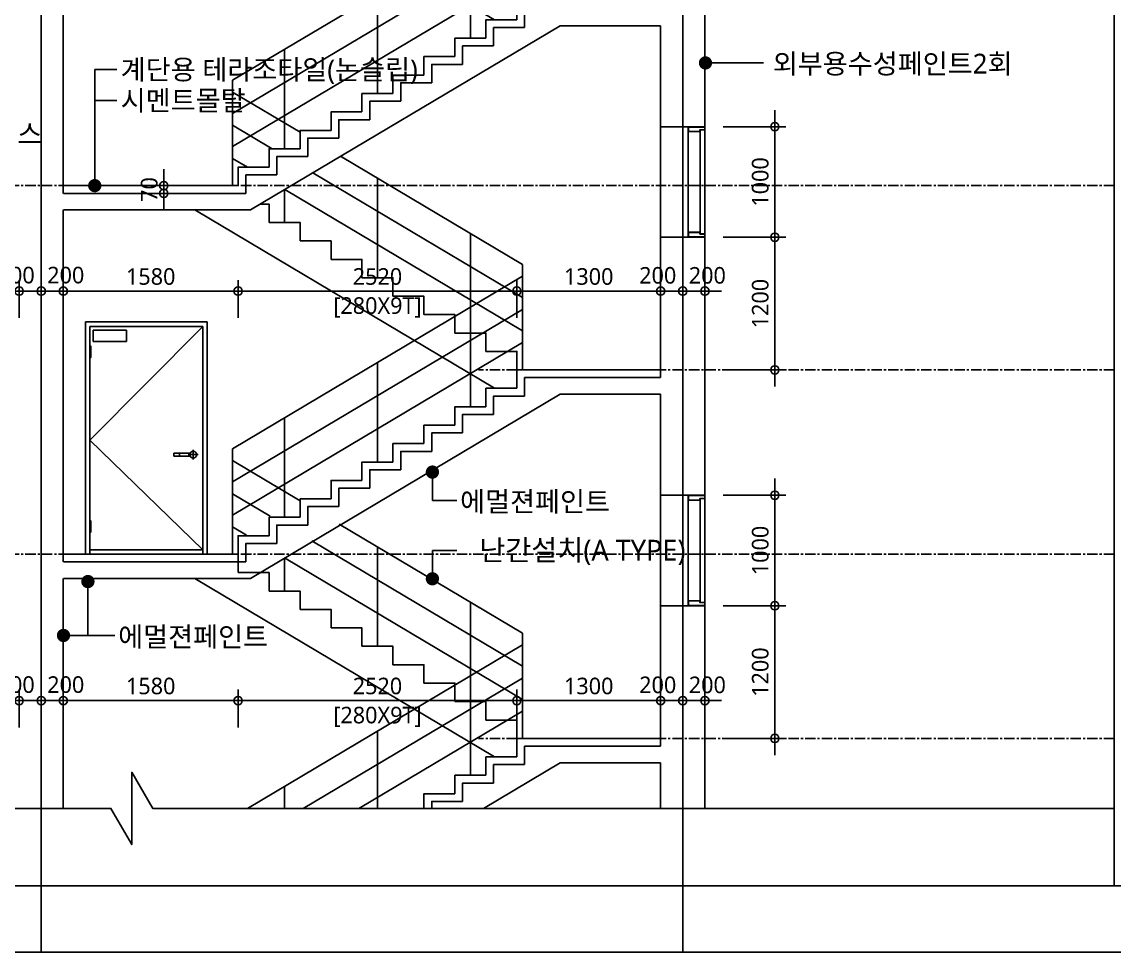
# Model space of a CAD drawing. Header units: millimetres. Extents: x -65167 to 413267, y -17142 to 66587.
# Drawn here: x 312367 to 322242, y 9316 to 17731 of the extents above; entities that cross this region are included whole.
import ezdxf
from ezdxf.enums import TextEntityAlignment as Align
from ezdxf.xclip import XClip

# ---------------------------------------------------------------- set-up
doc = ezdxf.new("R2010")
doc.units = ezdxf.units.MM
doc.header["$LTSCALE"] = 75
doc.header["$MEASUREMENT"] = 0
doc.header["$XCLIPFRAME"] = 0
doc.header["$PDSIZE"] = -10
for name, pattern in [('-HID', [2.5, 1.5, -1]), ('CEN', [62, 60, -1, 0, -1]), ('CENTER', [2, 1.25, -0.25, 0.25, -0.25])]:
    doc.linetypes.add(name, pattern=pattern)
doc.layers.get('0').update_dxf_attribs({"linetype": 'CONTINUOUS'})
doc.layers.get('Defpoints').update_dxf_attribs({"color": 171, "linetype": 'CONTINUOUS'})
for name, color, linetype in [('CEN(ST)', 1, 'CENTER'), ('center(창호)', 1, 'CEN'), ('CON', 2, 'CONTINUOUS'), ('DOOR', 4, 'CONTINUOUS'), ('DOOR-ELE', 252, 'CONTINUOUS'), ('ELE-6', 8, 'CONTINUOUS'), ('FIN-1', 6, 'CONTINUOUS'), ('HAN', 9, 'CONTINUOUS'), ('NDIM', 7, 'CONTINUOUS'), ('OPEN', 1, '-HID'), ('stair-hand', 252, 'CONTINUOUS'), ('SYM', 7, 'CONTINUOUS'), ('TEXT(MIN)', 7, 'CONTINUOUS'), ('TEXT(노트)', 7, 'CONTINUOUS'), ('WIPEOUT', 7, 'CONTINUOUS')]:
    doc.layers.add(name, color=color, linetype=linetype)
doc.styles.add('CGS', font='cgse', dxfattribs={"bigfont": 'cgs'})
doc.styles.add('나눔바른고딕', font='NanumBarunGothic.ttf')
doc.dimstyles.new('NDIM 1200', dxfattribs={"dimscale": 75, "dimtxt": 3, "dimasz": 1, "dimexe": 2, "dimexo": 2, "dimgap": 1, "dimtad": 1, "dimdec": 0, "dimdsep": 46, "dimtxsty": 'CGS', "dimblk": 'DOT0', "dimcen": 1, "dimdle": 8, "dimclrd": 256, "dimclre": 256, "dimclrt": 256, "dimadec": 0, "dimazin": 0, "dimtfac": 1, "dimtdec": 0, "dimtix": 1, "dimtmove": 2, "dimatfit": 3, "dimldrblk": 'DOT0', "dimfxl": 1, "dimtolj": 1, "dimtzin": 0, "dimlwd": -1, "dimlwe": -1, "dimarcsym": 0})

# ---------------------------------------------------------------- blocks, each defined once
blk = doc.blocks.new('A$Cf4a16f9c')
blk.add_wipeout([(0, 0), (1100, 0), (1100, 2100), (0, 2100)]).dxf.layer = 'WIPEOUT'
at = {"layer": 'center(창호)'}
for p, q in [((80, 900), (170, 900)), ((125, 945), (125, 855))]:
    blk.add_line(p, q, dxfattribs=at)
at = {"layer": 'DOOR', "ltscale": 1000}
for p, q in [((0, 2100), (0, 0)), ((1100, 2100), (0, 2100)), ((1100, 2100), (1100, 0)), ((40, 2060), (40, 0)), ((1060, 2060), (40, 2060)), ((1060, 2060), (1060, 0)), ((0, 0), (1100, 0)), ((40, 40), (1060, 40))]:
    blk.add_line(p, q, dxfattribs=at)
blk.add_circle((125, 900), 30, dxfattribs=at)
at = {"layer": 'DOOR-ELE', "ltscale": 1000}
for p, q in [((151, 915), (300, 915)), ((250, 915), (250, 885)), ((300, 915), (300, 885)), ((151, 885), (300, 885))]:
    blk.add_line(p, q, dxfattribs=at)
for points in [[(1030, 2025), (730, 2025), (730, 1925), (1030, 1925)], [(1060, 1780), (1050, 1780), (1050, 1880), (1060, 1880)], [(1060, 200), (1050, 200), (1050, 300), (1060, 300)]]:
    blk.add_lwpolyline(points, close=True, dxfattribs=at)
at = {"layer": 'OPEN', "ltscale": 700}
for p, q in [((40, 2060), (1060, 1030)), ((1060, 1030), (40, 40))]:
    blk.add_line(p, q, dxfattribs=at)
blk = doc.blocks.new('DOT0')
blk.add_line((-3, 0), (3, 0))
at = {"color": 6}
blk.add_circle((0, 0), 0.75, dxfattribs=at)
blk = doc.blocks.new('*D1086')
at = {"layer": 'Defpoints', "color": 0, "ltscale": 0.4, "transparency": 16777216}
for p in [(322242.4, 12916.1), (322242.4, 11249.5), (323392.4, 11249.5)]:
    blk.add_point(p, dxfattribs=at)
at = {"layer": 'NDIM', "ltscale": 0.4, "transparency": 16777216}
for p, q in [((322342.4, 12916.1), (323492.4, 12916.1)), ((323392.4, 12866.1), (323392.4, 11299.5)), ((322342.4, 11249.5), (323492.4, 11249.5))]:
    blk.add_line(p, q, dxfattribs=at)
at = {"layer": 'NDIM', "ltscale": 0.4, "transparency": 16777216, "xscale": 50, "yscale": 50, "zscale": 50}
for p, rotation in [((323392.4, 12916.1), 90), ((323392.4, 11249.5), 270)]:
    blk.add_blockref('DOT0', p, dxfattribs=dict(at, rotation=rotation))
at = {"layer": 'NDIM', "ltscale": 0.4, "transparency": 16777216, "char_height": 150, "attachment_point": 5, "rotation": 90, "style": '나눔바른고딕'}
for s, insert in [('\\A1;[166.67X10R]', (323539.6, 12082.8)), ('\\A1;1667', (323261.3, 12082.8))]:
    blk.add_mtext(s, dxfattribs=dict(at, insert=insert))
blk = doc.blocks.new('A$C547E5452')
at = {"layer": 'DOOR'}
for p, q in [((0, -31.6), (0, -971.6)), ((44, -46.6), (44, -956.6)), ((150, -956.6), (150, -46.6))]:
    blk.add_line(p, q, dxfattribs=at)
for points in [[(150, -1.6), (133.5, -1.6), (133.5, -3.2), (148.4, -3.2), (148.4, -45), (45.6, -45), (45.6, -30), (1.6, -30), (1.6, -3.2), (16.5, -3.2), (16.5, -1.6), (0, -1.6), (0, -31.6), (44, -31.6), (44, -46.6), (150, -46.6)], [(9.5, -3.2), (9.5, -4.8), (140.4, -4.8), (140.4, -3.2)], [(150, -1001.6), (133.5, -1001.6), (133.5, -1000), (148.4, -1000), (148.4, -958.2), (45.6, -958.2), (45.6, -973.2), (1.6, -973.2), (1.6, -1000), (16.5, -1000), (16.5, -1001.6), (0, -1001.6), (0, -971.6), (44, -971.6), (44, -956.6), (150, -956.6)], [(9.5, -1000), (9.5, -998.4), (140.4, -998.4), (140.4, -1000)]]:
    blk.add_lwpolyline(points, close=True, dxfattribs=at)
blk = doc.blocks.new('*D1197')
at = {"layer": 'Defpoints', "color": 0, "ltscale": 0.4, "transparency": 16777216}
for p in [(312342.4, 15295.3), (312342.4, 14953.5), (312542.4, 14953.5)]:
    blk.add_point(p, dxfattribs=at)
at = {"layer": 'NDIM', "ltscale": 0.4, "transparency": 16777216}
for p, q in [((312342.4, 15053.5), (312342.4, 15395.3)), ((312542.4, 15053.5), (312542.4, 15395.3)), ((312492.4, 15295.3), (312392.4, 15295.3))]:
    blk.add_line(p, q, dxfattribs=at)
at = {"layer": 'NDIM', "ltscale": 0.4, "transparency": 16777216, "xscale": 50, "yscale": 50, "zscale": 50, "rotation": 180}
blk.add_blockref('DOT0', (312342.4, 15295.3), dxfattribs=at)
at = {"layer": 'NDIM', "ltscale": 0.4, "transparency": 16777216, "xscale": 50, "yscale": 50, "zscale": 50}
blk.add_blockref('DOT0', (312542.4, 15295.3), dxfattribs=at)
at = {"layer": 'NDIM', "ltscale": 0.4, "transparency": 16777216, "insert": (312316.3, 15439.4), "char_height": 150, "attachment_point": 5, "style": '나눔바른고딕'}
blk.add_mtext('\\A1;200', dxfattribs=at)
blk = doc.blocks.new('*D1198')
at = {"layer": 'Defpoints', "color": 0, "ltscale": 0.4, "transparency": 16777216}
for p in [(312742.4, 15295.3), (312542.4, 14953.5), (312742.4, 14953.5)]:
    blk.add_point(p, dxfattribs=at)
at = {"layer": 'NDIM', "ltscale": 0.4, "transparency": 16777216}
for p, q in [((312542.4, 15053.5), (312542.4, 15395.3)), ((312742.4, 15053.5), (312742.4, 15395.3)), ((312592.4, 15295.3), (312692.4, 15295.3))]:
    blk.add_line(p, q, dxfattribs=at)
at = {"layer": 'NDIM', "ltscale": 0.4, "transparency": 16777216, "xscale": 50, "yscale": 50, "zscale": 50, "rotation": 180}
blk.add_blockref('DOT0', (312542.4, 15295.3), dxfattribs=at)
at = {"layer": 'NDIM', "ltscale": 0.4, "transparency": 16777216, "xscale": 50, "yscale": 50, "zscale": 50}
blk.add_blockref('DOT0', (312742.4, 15295.3), dxfattribs=at)
at = {"layer": 'NDIM', "ltscale": 0.4, "transparency": 16777216, "insert": (312764.5, 15439.4), "char_height": 150, "attachment_point": 5, "style": '나눔바른고딕'}
blk.add_mtext('\\A1;200', dxfattribs=at)
blk = doc.blocks.new('*D1199')
at = {"layer": 'Defpoints', "color": 0, "ltscale": 0.4, "transparency": 16777216}
for p in [(312742.4, 15295.3), (312742.4, 14953.5), (314322.4, 14953.5)]:
    blk.add_point(p, dxfattribs=at)
at = {"layer": 'NDIM', "ltscale": 0.4, "transparency": 16777216}
for p, q in [((312742.4, 15053.5), (312742.4, 15395.3)), ((314322.4, 15053.5), (314322.4, 15395.3)), ((314272.4, 15295.3), (312792.4, 15295.3))]:
    blk.add_line(p, q, dxfattribs=at)
at = {"layer": 'NDIM', "ltscale": 0.4, "transparency": 16777216, "xscale": 50, "yscale": 50, "zscale": 50, "rotation": 180}
blk.add_blockref('DOT0', (312742.4, 15295.3), dxfattribs=at)
at = {"layer": 'NDIM', "ltscale": 0.4, "transparency": 16777216, "xscale": 50, "yscale": 50, "zscale": 50}
blk.add_blockref('DOT0', (314322.4, 15295.3), dxfattribs=at)
at = {"layer": 'NDIM', "ltscale": 0.4, "transparency": 16777216, "insert": (313532.4, 15426.7), "char_height": 150, "attachment_point": 5, "style": '나눔바른고딕'}
blk.add_mtext('\\A1;1580', dxfattribs=at)
blk = doc.blocks.new('*D1200')
at = {"layer": 'Defpoints', "color": 0, "ltscale": 0.4, "transparency": 16777216}
for p in [(316842.4, 15295.3), (314322.4, 14953.5), (316842.4, 14953.5)]:
    blk.add_point(p, dxfattribs=at)
at = {"layer": 'NDIM', "ltscale": 0.4, "transparency": 16777216}
for p, q in [((314322.4, 15053.5), (314322.4, 15395.3)), ((316842.4, 15053.5), (316842.4, 15395.3)), ((314372.4, 15295.3), (316792.4, 15295.3))]:
    blk.add_line(p, q, dxfattribs=at)
at = {"layer": 'NDIM', "ltscale": 0.4, "transparency": 16777216, "xscale": 50, "yscale": 50, "zscale": 50, "rotation": 180}
blk.add_blockref('DOT0', (314322.4, 15295.3), dxfattribs=at)
at = {"layer": 'NDIM', "ltscale": 0.4, "transparency": 16777216, "xscale": 50, "yscale": 50, "zscale": 50}
blk.add_blockref('DOT0', (316842.4, 15295.3), dxfattribs=at)
at = {"layer": 'NDIM', "ltscale": 0.4, "transparency": 16777216, "char_height": 150, "attachment_point": 5, "style": '나눔바른고딕'}
for s, insert in [('\\A1;2520', (315582.4, 15426.7)), ('\\A1;[280X9T]', (315582.4, 15148.1))]:
    blk.add_mtext(s, dxfattribs=dict(at, insert=insert))
blk = doc.blocks.new('*D1201')
at = {"layer": 'Defpoints', "color": 0, "ltscale": 0.4, "transparency": 16777216}
for p in [(318142.4, 15295.3), (316842.4, 14953.5), (318142.4, 14953.5)]:
    blk.add_point(p, dxfattribs=at)
at = {"layer": 'NDIM', "ltscale": 0.4, "transparency": 16777216}
for p, q in [((316842.4, 15053.5), (316842.4, 15395.3)), ((318142.4, 15053.5), (318142.4, 15395.3)), ((316892.4, 15295.3), (318092.4, 15295.3))]:
    blk.add_line(p, q, dxfattribs=at)
at = {"layer": 'NDIM', "ltscale": 0.4, "transparency": 16777216, "xscale": 50, "yscale": 50, "zscale": 50, "rotation": 180}
blk.add_blockref('DOT0', (316842.4, 15295.3), dxfattribs=at)
at = {"layer": 'NDIM', "ltscale": 0.4, "transparency": 16777216, "xscale": 50, "yscale": 50, "zscale": 50}
blk.add_blockref('DOT0', (318142.4, 15295.3), dxfattribs=at)
at = {"layer": 'NDIM', "ltscale": 0.4, "transparency": 16777216, "insert": (317492.4, 15426.8), "char_height": 150, "attachment_point": 5, "style": '나눔바른고딕'}
blk.add_mtext('\\A1;1300', dxfattribs=at)
blk = doc.blocks.new('*D1202')
at = {"layer": 'Defpoints', "color": 0, "ltscale": 0.4, "transparency": 16777216}
for p in [(318142.4, 15295.3), (318142.4, 14953.5), (318342.4, 14953.5)]:
    blk.add_point(p, dxfattribs=at)
at = {"layer": 'NDIM', "ltscale": 0.4, "transparency": 16777216}
for p, q in [((318142.4, 15053.5), (318142.4, 15395.3)), ((318342.4, 15053.5), (318342.4, 15395.3)), ((318292.4, 15295.3), (318192.4, 15295.3))]:
    blk.add_line(p, q, dxfattribs=at)
at = {"layer": 'NDIM', "ltscale": 0.4, "transparency": 16777216, "xscale": 50, "yscale": 50, "zscale": 50, "rotation": 180}
blk.add_blockref('DOT0', (318142.4, 15295.3), dxfattribs=at)
at = {"layer": 'NDIM', "ltscale": 0.4, "transparency": 16777216, "xscale": 50, "yscale": 50, "zscale": 50}
blk.add_blockref('DOT0', (318342.4, 15295.3), dxfattribs=at)
at = {"layer": 'NDIM', "ltscale": 0.4, "transparency": 16777216, "insert": (318116.3, 15437.1), "char_height": 150, "attachment_point": 5, "style": '나눔바른고딕'}
blk.add_mtext('\\A1;200', dxfattribs=at)
blk = doc.blocks.new('*D1203')
at = {"layer": 'Defpoints', "color": 0, "ltscale": 0.4, "transparency": 16777216}
for p in [(318542.4, 15295.3), (318342.4, 14953.5), (318542.4, 14953.5)]:
    blk.add_point(p, dxfattribs=at)
at = {"layer": 'NDIM', "ltscale": 0.4, "transparency": 16777216}
for p, q in [((318342.4, 15053.5), (318342.4, 15395.3)), ((318542.4, 15053.5), (318542.4, 15395.3)), ((318392.4, 15295.3), (318492.4, 15295.3))]:
    blk.add_line(p, q, dxfattribs=at)
at = {"layer": 'NDIM', "ltscale": 0.4, "transparency": 16777216, "xscale": 50, "yscale": 50, "zscale": 50, "rotation": 180}
blk.add_blockref('DOT0', (318342.4, 15295.3), dxfattribs=at)
at = {"layer": 'NDIM', "ltscale": 0.4, "transparency": 16777216, "xscale": 50, "yscale": 50, "zscale": 50}
blk.add_blockref('DOT0', (318542.4, 15295.3), dxfattribs=at)
at = {"layer": 'NDIM', "ltscale": 0.4, "transparency": 16777216, "insert": (318564.5, 15437.1), "char_height": 150, "attachment_point": 5, "style": '나눔바른고딕'}
blk.add_mtext('\\A1;200', dxfattribs=at)
blk = doc.blocks.new('*D1204')
at = {"layer": 'Defpoints', "color": 0, "ltscale": 0.4, "transparency": 16777216}
for p in [(318606.9, 15782.8), (319174.9, 15782.8), (318606.9, 14582.8)]:
    blk.add_point(p, dxfattribs=at)
at = {"layer": 'NDIM', "ltscale": 0.4, "transparency": 16777216}
for p, q in [((318706.9, 15782.8), (319274.9, 15782.8)), ((319174.9, 14632.8), (319174.9, 15732.8)), ((318706.9, 14582.8), (319274.9, 14582.8))]:
    blk.add_line(p, q, dxfattribs=at)
at = {"layer": 'NDIM', "ltscale": 0.4, "transparency": 16777216, "xscale": 50, "yscale": 50, "zscale": 50}
for p, rotation in [((319174.9, 15782.8), 90), ((319174.9, 14582.8), 270)]:
    blk.add_blockref('DOT0', p, dxfattribs=dict(at, rotation=rotation))
at = {"layer": 'NDIM', "ltscale": 0.4, "transparency": 16777216, "insert": (319043.5, 15182.8), "char_height": 150, "attachment_point": 5, "rotation": 90, "style": '나눔바른고딕'}
blk.add_mtext('\\A1;1200', dxfattribs=at)
blk = doc.blocks.new('*D1205')
at = {"layer": 'Defpoints', "color": 0, "ltscale": 0.4, "transparency": 16777216}
for p in [(318606.9, 16782.8), (318606.9, 15782.8), (319174.9, 15782.8)]:
    blk.add_point(p, dxfattribs=at)
at = {"layer": 'NDIM', "ltscale": 0.4, "transparency": 16777216}
for p, q in [((318706.9, 16782.8), (319274.9, 16782.8)), ((319174.9, 16732.8), (319174.9, 15832.8)), ((318706.9, 15782.8), (319274.9, 15782.8))]:
    blk.add_line(p, q, dxfattribs=at)
at = {"layer": 'NDIM', "ltscale": 0.4, "transparency": 16777216, "xscale": 50, "yscale": 50, "zscale": 50}
for p, rotation in [((319174.9, 16782.8), 90), ((319174.9, 15782.8), 270)]:
    blk.add_blockref('DOT0', p, dxfattribs=dict(at, rotation=rotation))
at = {"layer": 'NDIM', "ltscale": 0.4, "transparency": 16777216, "insert": (319043.5, 16282.8), "char_height": 150, "attachment_point": 5, "rotation": 90, "style": '나눔바른고딕'}
blk.add_mtext('\\A1;1000', dxfattribs=at)
blk = doc.blocks.new('*D1278')
at = {"layer": 'Defpoints', "color": 0, "ltscale": 0.4, "transparency": 16777216}
for p in [(312342.4, 11591.2), (312342.4, 11249.4), (312542.4, 11249.4)]:
    blk.add_point(p, dxfattribs=at)
at = {"layer": 'NDIM', "ltscale": 0.4, "transparency": 16777216}
for p, q in [((312342.4, 11349.4), (312342.4, 11691.2)), ((312542.4, 11349.4), (312542.4, 11691.2)), ((312492.4, 11591.2), (312392.4, 11591.2))]:
    blk.add_line(p, q, dxfattribs=at)
at = {"layer": 'NDIM', "ltscale": 0.4, "transparency": 16777216, "xscale": 50, "yscale": 50, "zscale": 50, "rotation": 180}
blk.add_blockref('DOT0', (312342.4, 11591.2), dxfattribs=at)
at = {"layer": 'NDIM', "ltscale": 0.4, "transparency": 16777216, "xscale": 50, "yscale": 50, "zscale": 50}
blk.add_blockref('DOT0', (312542.4, 11591.2), dxfattribs=at)
at = {"layer": 'NDIM', "ltscale": 0.4, "transparency": 16777216, "insert": (312316.3, 11735.4), "char_height": 150, "attachment_point": 5, "style": '나눔바른고딕'}
blk.add_mtext('\\A1;200', dxfattribs=at)
blk = doc.blocks.new('*D1279')
at = {"layer": 'Defpoints', "color": 0, "ltscale": 0.4, "transparency": 16777216}
for p in [(312742.4, 11591.2), (312542.4, 11249.4), (312742.4, 11249.4)]:
    blk.add_point(p, dxfattribs=at)
at = {"layer": 'NDIM', "ltscale": 0.4, "transparency": 16777216}
for p, q in [((312542.4, 11349.4), (312542.4, 11691.2)), ((312742.4, 11349.4), (312742.4, 11691.2)), ((312592.4, 11591.2), (312692.4, 11591.2))]:
    blk.add_line(p, q, dxfattribs=at)
at = {"layer": 'NDIM', "ltscale": 0.4, "transparency": 16777216, "xscale": 50, "yscale": 50, "zscale": 50, "rotation": 180}
blk.add_blockref('DOT0', (312542.4, 11591.2), dxfattribs=at)
at = {"layer": 'NDIM', "ltscale": 0.4, "transparency": 16777216, "xscale": 50, "yscale": 50, "zscale": 50}
blk.add_blockref('DOT0', (312742.4, 11591.2), dxfattribs=at)
at = {"layer": 'NDIM', "ltscale": 0.4, "transparency": 16777216, "insert": (312764.5, 11735.4), "char_height": 150, "attachment_point": 5, "style": '나눔바른고딕'}
blk.add_mtext('\\A1;200', dxfattribs=at)
blk = doc.blocks.new('*D1280')
at = {"layer": 'Defpoints', "color": 0, "ltscale": 0.4, "transparency": 16777216}
for p in [(312742.4, 11591.2), (312742.4, 11249.4), (314322.4, 11249.4)]:
    blk.add_point(p, dxfattribs=at)
at = {"layer": 'NDIM', "ltscale": 0.4, "transparency": 16777216}
for p, q in [((312742.4, 11349.4), (312742.4, 11691.2)), ((314322.4, 11349.4), (314322.4, 11691.2)), ((314272.4, 11591.2), (312792.4, 11591.2))]:
    blk.add_line(p, q, dxfattribs=at)
at = {"layer": 'NDIM', "ltscale": 0.4, "transparency": 16777216, "xscale": 50, "yscale": 50, "zscale": 50, "rotation": 180}
blk.add_blockref('DOT0', (312742.4, 11591.2), dxfattribs=at)
at = {"layer": 'NDIM', "ltscale": 0.4, "transparency": 16777216, "xscale": 50, "yscale": 50, "zscale": 50}
blk.add_blockref('DOT0', (314322.4, 11591.2), dxfattribs=at)
at = {"layer": 'NDIM', "ltscale": 0.4, "transparency": 16777216, "insert": (313532.4, 11722.7), "char_height": 150, "attachment_point": 5, "style": '나눔바른고딕'}
blk.add_mtext('\\A1;1580', dxfattribs=at)
blk = doc.blocks.new('*D1281')
at = {"layer": 'Defpoints', "color": 0, "ltscale": 0.4, "transparency": 16777216}
for p in [(316842.4, 11591.2), (314322.4, 11249.4), (316842.4, 11249.4)]:
    blk.add_point(p, dxfattribs=at)
at = {"layer": 'NDIM', "ltscale": 0.4, "transparency": 16777216}
for p, q in [((314322.4, 11349.4), (314322.4, 11691.2)), ((316842.4, 11349.4), (316842.4, 11691.2)), ((314372.4, 11591.2), (316792.4, 11591.2))]:
    blk.add_line(p, q, dxfattribs=at)
at = {"layer": 'NDIM', "ltscale": 0.4, "transparency": 16777216, "xscale": 50, "yscale": 50, "zscale": 50, "rotation": 180}
blk.add_blockref('DOT0', (314322.4, 11591.2), dxfattribs=at)
at = {"layer": 'NDIM', "ltscale": 0.4, "transparency": 16777216, "xscale": 50, "yscale": 50, "zscale": 50}
blk.add_blockref('DOT0', (316842.4, 11591.2), dxfattribs=at)
at = {"layer": 'NDIM', "ltscale": 0.4, "transparency": 16777216, "char_height": 150, "attachment_point": 5, "style": '나눔바른고딕'}
for s, insert in [('\\A1;2520', (315582.4, 11722.7)), ('\\A1;[280X9T]', (315582.4, 11444.1))]:
    blk.add_mtext(s, dxfattribs=dict(at, insert=insert))
blk = doc.blocks.new('*D1282')
at = {"layer": 'Defpoints', "color": 0, "ltscale": 0.4, "transparency": 16777216}
for p in [(318142.4, 11591.2), (316842.4, 11249.4), (318142.4, 11249.4)]:
    blk.add_point(p, dxfattribs=at)
at = {"layer": 'NDIM', "ltscale": 0.4, "transparency": 16777216}
for p, q in [((316842.4, 11349.4), (316842.4, 11691.2)), ((318142.4, 11349.4), (318142.4, 11691.2)), ((316892.4, 11591.2), (318092.4, 11591.2))]:
    blk.add_line(p, q, dxfattribs=at)
at = {"layer": 'NDIM', "ltscale": 0.4, "transparency": 16777216, "xscale": 50, "yscale": 50, "zscale": 50, "rotation": 180}
blk.add_blockref('DOT0', (316842.4, 11591.2), dxfattribs=at)
at = {"layer": 'NDIM', "ltscale": 0.4, "transparency": 16777216, "xscale": 50, "yscale": 50, "zscale": 50}
blk.add_blockref('DOT0', (318142.4, 11591.2), dxfattribs=at)
at = {"layer": 'NDIM', "ltscale": 0.4, "transparency": 16777216, "insert": (317492.4, 11722.8), "char_height": 150, "attachment_point": 5, "style": '나눔바른고딕'}
blk.add_mtext('\\A1;1300', dxfattribs=at)
blk = doc.blocks.new('*D1283')
at = {"layer": 'Defpoints', "color": 0, "ltscale": 0.4, "transparency": 16777216}
for p in [(318142.4, 11591.2), (318142.4, 11249.4), (318342.4, 11249.4)]:
    blk.add_point(p, dxfattribs=at)
at = {"layer": 'NDIM', "ltscale": 0.4, "transparency": 16777216}
for p, q in [((318142.4, 11349.4), (318142.4, 11691.2)), ((318342.4, 11349.4), (318342.4, 11691.2)), ((318292.4, 11591.2), (318192.4, 11591.2))]:
    blk.add_line(p, q, dxfattribs=at)
at = {"layer": 'NDIM', "ltscale": 0.4, "transparency": 16777216, "xscale": 50, "yscale": 50, "zscale": 50, "rotation": 180}
blk.add_blockref('DOT0', (318142.4, 11591.2), dxfattribs=at)
at = {"layer": 'NDIM', "ltscale": 0.4, "transparency": 16777216, "xscale": 50, "yscale": 50, "zscale": 50}
blk.add_blockref('DOT0', (318342.4, 11591.2), dxfattribs=at)
at = {"layer": 'NDIM', "ltscale": 0.4, "transparency": 16777216, "insert": (318116.3, 11733.1), "char_height": 150, "attachment_point": 5, "style": '나눔바른고딕'}
blk.add_mtext('\\A1;200', dxfattribs=at)
blk = doc.blocks.new('*D1284')
at = {"layer": 'Defpoints', "color": 0, "ltscale": 0.4, "transparency": 16777216}
for p in [(318542.4, 11591.2), (318342.4, 11249.4), (318542.4, 11249.4)]:
    blk.add_point(p, dxfattribs=at)
at = {"layer": 'NDIM', "ltscale": 0.4, "transparency": 16777216}
for p, q in [((318342.4, 11349.4), (318342.4, 11691.2)), ((318542.4, 11349.4), (318542.4, 11691.2)), ((318392.4, 11591.2), (318492.4, 11591.2))]:
    blk.add_line(p, q, dxfattribs=at)
at = {"layer": 'NDIM', "ltscale": 0.4, "transparency": 16777216, "xscale": 50, "yscale": 50, "zscale": 50, "rotation": 180}
blk.add_blockref('DOT0', (318342.4, 11591.2), dxfattribs=at)
at = {"layer": 'NDIM', "ltscale": 0.4, "transparency": 16777216, "xscale": 50, "yscale": 50, "zscale": 50}
blk.add_blockref('DOT0', (318542.4, 11591.2), dxfattribs=at)
at = {"layer": 'NDIM', "ltscale": 0.4, "transparency": 16777216, "insert": (318564.5, 11733.1), "char_height": 150, "attachment_point": 5, "style": '나눔바른고딕'}
blk.add_mtext('\\A1;200', dxfattribs=at)
blk = doc.blocks.new('*D1288')
at = {"layer": 'Defpoints', "color": 0, "ltscale": 0.4, "transparency": 16777216}
for p in [(318606.9, 12449.4), (319174.9, 12449.4), (318606.9, 11249.4)]:
    blk.add_point(p, dxfattribs=at)
at = {"layer": 'NDIM', "ltscale": 0.4, "transparency": 16777216}
for p, q in [((318706.9, 12449.4), (319274.9, 12449.4)), ((319174.9, 11299.4), (319174.9, 12399.4)), ((318706.9, 11249.4), (319274.9, 11249.4))]:
    blk.add_line(p, q, dxfattribs=at)
at = {"layer": 'NDIM', "ltscale": 0.4, "transparency": 16777216, "xscale": 50, "yscale": 50, "zscale": 50}
for p, rotation in [((319174.9, 12449.4), 90), ((319174.9, 11249.4), 270)]:
    blk.add_blockref('DOT0', p, dxfattribs=dict(at, rotation=rotation))
at = {"layer": 'NDIM', "ltscale": 0.4, "transparency": 16777216, "insert": (319043.5, 11849.4), "char_height": 150, "attachment_point": 5, "rotation": 90, "style": '나눔바른고딕'}
blk.add_mtext('\\A1;1200', dxfattribs=at)
blk = doc.blocks.new('*D1289')
at = {"layer": 'Defpoints', "color": 0, "ltscale": 0.4, "transparency": 16777216}
for p in [(318606.9, 13449.4), (318606.9, 12449.4), (319174.9, 12449.4)]:
    blk.add_point(p, dxfattribs=at)
at = {"layer": 'NDIM', "ltscale": 0.4, "transparency": 16777216}
for p, q in [((318706.9, 13449.4), (319274.9, 13449.4)), ((319174.9, 13399.4), (319174.9, 12499.4)), ((318706.9, 12449.4), (319274.9, 12449.4))]:
    blk.add_line(p, q, dxfattribs=at)
at = {"layer": 'NDIM', "ltscale": 0.4, "transparency": 16777216, "xscale": 50, "yscale": 50, "zscale": 50}
for p, rotation in [((319174.9, 13449.4), 90), ((319174.9, 12449.4), 270)]:
    blk.add_blockref('DOT0', p, dxfattribs=dict(at, rotation=rotation))
at = {"layer": 'NDIM', "ltscale": 0.4, "transparency": 16777216, "insert": (319043.5, 12949.4), "char_height": 150, "attachment_point": 5, "rotation": 90, "style": '나눔바른고딕'}
blk.add_mtext('\\A1;1000', dxfattribs=at)
blk = doc.blocks.new('ST-A')
at = {"layer": 'CON', "ltscale": 10000}
for points in [[(330696.7, 31179.4), (330416.7, 31179.4), (330416.7, 31012.7)], [(330696.7, 31179.4), (331646.7, 31179.4)], [(331646.7, 31029.4), (330737.9, 31029.4), (327937.9, 29362.7), (326246.7, 29362.7)], [(330416.7, 31012.7), (330136.7, 31012.7), (330136.7, 30846.1)], [(330136.7, 30846.1), (329856.7, 30846.1), (329856.7, 30679.4)], [(329856.7, 30679.4), (329576.7, 30679.4), (329576.7, 30512.7)], [(329576.7, 30512.7), (329296.7, 30512.7), (329296.7, 30346.1)], [(329296.7, 30346.1), (329016.7, 30346.1), (329016.7, 30179.4)], [(329016.7, 30179.4), (328736.7, 30179.4), (328736.7, 30012.7)], [(328736.7, 30012.7), (328456.7, 30012.7), (328456.7, 29846.1)], [(328456.7, 29846.1), (328176.7, 29846.1), (328176.7, 29679.4)], [(328176.7, 29679.4), (327896.7, 29679.4), (327896.7, 29512.7)], [(327896.7, 29512.7), (326246.7, 29512.7)], [(330696.7, 27846.1), (330416.7, 27846.1), (330416.7, 27679.4)], [(330696.7, 27846.1), (331646.7, 27846.1)], [(331646.7, 27696.1), (330737.9, 27696.1), (327937.9, 26029.4), (326246.7, 26029.4)], [(330416.7, 27679.4), (330136.7, 27679.4), (330136.7, 27512.7)], [(330136.7, 27512.7), (329856.7, 27512.7), (329856.7, 27346.1)], [(329856.7, 27346.1), (329576.7, 27346.1), (329576.7, 27179.4)], [(329576.7, 27179.4), (329296.7, 27179.4), (329296.7, 27012.7)], [(329296.7, 27012.7), (329016.7, 27012.7), (329016.7, 26846.1)], [(329016.7, 26846.1), (328736.7, 26846.1), (328736.7, 26679.4)], [(328736.7, 26679.4), (328456.7, 26679.4), (328456.7, 26512.7)], [(328456.7, 26512.7), (328176.7, 26512.7), (328176.7, 26346.1)], [(328176.7, 26346.1), (327896.7, 26346.1), (327896.7, 26179.4)], [(327896.7, 26179.4), (326246.7, 26179.4)], [(330696.7, 24512.7), (330416.7, 24512.7), (330416.7, 24346.1)], [(330696.7, 24512.7), (331646.7, 24512.7)], [(331646.7, 24362.7), (330737.9, 24362.7), (327937.9, 22696.1), (326246.7, 22696.1)], [(330416.7, 24346.1), (330136.7, 24346.1), (330136.7, 24179.4)], [(330136.7, 24179.4), (329856.7, 24179.4), (329856.7, 24012.7)], [(329856.7, 24012.7), (329576.7, 24012.7), (329576.7, 23846.1)], [(329576.7, 23846.1), (329296.7, 23846.1), (329296.7, 23679.4)], [(329296.7, 23679.4), (329016.7, 23679.4), (329016.7, 23512.7)], [(329016.7, 23512.7), (328736.7, 23512.7), (328736.7, 23346.1)], [(328736.7, 23346.1), (328456.7, 23346.1), (328456.7, 23179.4)], [(328456.7, 23179.4), (328176.7, 23179.4), (328176.7, 23012.7)], [(328176.7, 23012.7), (327896.7, 23012.7), (327896.7, 22846.1)], [(327896.7, 22846.1), (326246.7, 22846.1)]]:
    blk.add_lwpolyline(points, dxfattribs=at)
at = {"layer": 'ELE-6', "ltscale": 10000}
for p, q in [((330146.1, 31082.7), (327435.7, 32696.1)), ((330146.1, 27749.4), (327435.7, 29362.7)), ((330146.1, 24416.1), (327435.7, 26029.4))]:
    blk.add_line(p, q, dxfattribs=at)
for points in [[(327546.7, 32916.1), (327826.7, 32916.1), (327826.7, 32749.4)], [(327826.7, 32749.4), (328106.7, 32749.4), (328106.7, 32582.7)], [(328106.7, 32582.7), (328386.7, 32582.7), (328386.7, 32416.1)], [(328386.7, 32416.1), (328666.7, 32416.1), (328666.7, 32249.4)], [(328666.7, 32249.4), (328946.7, 32249.4), (328946.7, 32082.7)], [(328946.7, 32082.7), (329226.7, 32082.7), (329226.7, 31916.1)], [(329226.7, 31916.1), (329506.7, 31916.1), (329506.7, 31749.4)], [(329506.7, 31749.4), (329786.7, 31749.4), (329786.7, 31582.7)], [(329786.7, 31582.7), (330066.7, 31582.7), (330066.7, 31416.1)], [(330066.7, 31416.1), (330346.7, 31416.1), (330346.7, 31249.4)], [(328027.5, 29416.1), (328106.7, 29416.1), (328106.7, 29249.4)], [(328106.7, 29249.4), (328386.7, 29249.4), (328386.7, 29082.7)], [(328386.7, 29082.7), (328666.7, 29082.7), (328666.7, 28916.1)], [(328666.7, 28916.1), (328946.7, 28916.1), (328946.7, 28749.4)], [(328946.7, 28749.4), (329226.7, 28749.4), (329226.7, 28582.7)], [(329226.7, 28582.7), (329506.7, 28582.7), (329506.7, 28416.1)], [(329506.7, 28416.1), (329786.7, 28416.1), (329786.7, 28249.4)], [(329786.7, 28249.4), (330066.7, 28249.4), (330066.7, 28082.7)], [(330066.7, 28082.7), (330346.7, 28082.7), (330346.7, 27916.1)], [(328027.5, 26082.7), (328106.7, 26082.7), (328106.7, 25916.1)], [(328106.7, 25916.1), (328386.7, 25916.1), (328386.7, 25749.4)], [(328386.7, 25749.4), (328666.7, 25749.4), (328666.7, 25582.7)], [(328666.7, 25582.7), (328946.7, 25582.7), (328946.7, 25416.1)], [(328946.7, 25416.1), (329226.7, 25416.1), (329226.7, 25249.4)], [(329226.7, 25249.4), (329506.7, 25249.4), (329506.7, 25082.7)], [(329506.7, 25082.7), (329786.7, 25082.7), (329786.7, 24916.1)], [(329786.7, 24916.1), (330066.7, 24916.1), (330066.7, 24749.4)], [(330066.7, 24749.4), (330346.7, 24749.4), (330346.7, 24582.7)]]:
    blk.add_lwpolyline(points, dxfattribs=at)
at = {"layer": 'FIN-1', "ltscale": 10000}
for points in [[(330626.7, 31249.4), (330346.7, 31249.4), (330346.7, 31082.7)], [(330626.7, 31249.4), (331646.7, 31249.4)], [(330346.7, 31082.7), (330066.7, 31082.7), (330066.7, 30916.1)], [(330066.7, 30916.1), (329786.7, 30916.1), (329786.7, 30749.4)], [(329786.7, 30749.4), (329506.7, 30749.4), (329506.7, 30582.7)], [(329506.7, 30582.7), (329226.7, 30582.7), (329226.7, 30416.1)], [(329226.7, 30416.1), (328946.7, 30416.1), (328946.7, 30249.4)], [(328946.7, 30249.4), (328666.7, 30249.4), (328666.7, 30082.7)], [(328666.7, 30082.7), (328386.7, 30082.7), (328386.7, 29916.1)], [(328386.7, 29916.1), (328106.7, 29916.1), (328106.7, 29749.4)], [(328106.7, 29749.4), (327826.7, 29749.4), (327826.7, 29582.7)], [(327826.7, 29582.7), (326246.7, 29582.7)], [(330626.7, 27916.1), (330346.7, 27916.1), (330346.7, 27749.4)], [(330626.7, 27916.1), (331646.7, 27916.1)], [(330346.7, 27749.4), (330066.7, 27749.4), (330066.7, 27582.7)], [(330066.7, 27582.7), (329786.7, 27582.7), (329786.7, 27416.1)], [(329786.7, 27416.1), (329506.7, 27416.1), (329506.7, 27249.4)], [(329506.7, 27249.4), (329226.7, 27249.4), (329226.7, 27082.7)], [(329226.7, 27082.7), (328946.7, 27082.7), (328946.7, 26916.1)], [(328946.7, 26916.1), (328666.7, 26916.1), (328666.7, 26749.4)], [(328666.7, 26749.4), (328386.7, 26749.4), (328386.7, 26582.7)], [(328386.7, 26582.7), (328106.7, 26582.7), (328106.7, 26416.1)], [(328106.7, 26416.1), (327826.7, 26416.1), (327826.7, 26249.4)], [(327826.7, 26249.4), (326246.7, 26249.4)], [(330626.7, 24582.7), (330346.7, 24582.7), (330346.7, 24416.1)], [(330626.7, 24582.7), (331646.7, 24582.7)], [(330346.7, 24416.1), (330066.7, 24416.1), (330066.7, 24249.4)], [(330066.7, 24249.4), (329786.7, 24249.4), (329786.7, 24082.7)], [(329786.7, 24082.7), (329506.7, 24082.7), (329506.7, 23916.1)], [(329506.7, 23916.1), (329226.7, 23916.1), (329226.7, 23749.4)], [(329226.7, 23749.4), (328946.7, 23749.4), (328946.7, 23582.7)], [(328946.7, 23582.7), (328666.7, 23582.7), (328666.7, 23416.1)], [(328666.7, 23416.1), (328386.7, 23416.1), (328386.7, 23249.4)], [(328386.7, 23249.4), (328106.7, 23249.4), (328106.7, 23082.7)], [(328106.7, 23082.7), (327826.7, 23082.7), (327826.7, 22916.1)], [(327826.7, 22916.1), (326246.7, 22916.1)]]:
    blk.add_lwpolyline(points, dxfattribs=at)
at = {"layer": 'HAN', "ltscale": 10000}
for p, q in [((327776.7, 32916.1), (327776.7, 33762.5)), ((328386.7, 33399.4), (327776.7, 33762.5)), ((328117.8, 33259.4), (327776.7, 33462.5)), ((330396.7, 32203), (328741.6, 33188.2)), ((327902.2, 33087.8), (327776.7, 33162.5)), ((330396.7, 31903), (328493.3, 33035.9)), ((329086.7, 32082.7), (329086.7, 32982.7)), ((330396.7, 31603), (328245, 32883.7)), ((328246.7, 32582.7), (328246.7, 32879.8)), ((329926.7, 31582.7), (329926.7, 32482.7)), ((330396.7, 31249.4), (330396.7, 32203)), ((327776.7, 30536.3), (330396.7, 32095.8)), ((329926.7, 30916.1), (329926.7, 31816.1)), ((327776.7, 30236.3), (330396.7, 31795.8)), ((327776.7, 29936.3), (330396.7, 31495.8)), ((329086.7, 30416.1), (329086.7, 31316.1)), ((328246.7, 29916.1), (328246.7, 30816.1)), ((327776.7, 29582.7), (327776.7, 30536.3)), ((328386.7, 30066.1), (327776.7, 30429.2)), ((328134.7, 29916.1), (327776.7, 30129.2)), ((327910.7, 29749.4), (327776.7, 29829.2)), ((330396.7, 28869.6), (328753.1, 29848)), ((330396.7, 28569.6), (328501.1, 29698)), ((329086.7, 28749.4), (329086.7, 29649.4)), ((328246.7, 29249.4), (328246.7, 29546.5)), ((330396.7, 28269.6), (328249.1, 29548)), ((329926.7, 28249.4), (329926.7, 29149.4)), ((330396.7, 27916.1), (330396.7, 28869.6)), ((327776.7, 27203), (330396.7, 28762.5)), ((327776.7, 26903), (330396.7, 28462.5)), ((329926.7, 27582.7), (329926.7, 28482.7)), ((327776.7, 26603), (330396.7, 28162.5)), ((329086.7, 27082.7), (329086.7, 27982.7)), ((328246.7, 26582.7), (328246.7, 27482.7)), ((327776.7, 26249.4), (327776.7, 27203)), ((328386.7, 26732.7), (327776.7, 27095.8)), ((328134.7, 26582.7), (327776.7, 26795.8)), ((327910.7, 26416.1), (327776.7, 26495.8)), ((330396.7, 25536.3), (328753.1, 26514.6)), ((330396.7, 25236.3), (328501.1, 26364.6)), ((329086.7, 25416.1), (329086.7, 26316.1)), ((328246.7, 25916.1), (328246.7, 26213.2)), ((330396.7, 24936.3), (328249.1, 26214.6)), ((329926.7, 24916.1), (329926.7, 25816.1)), ((330396.7, 24582.7), (330396.7, 25536.3)), ((330396.7, 24582.7), (330396.7, 25536.3)), ((327776.7, 23869.6), (330396.7, 25429.2)), ((327776.7, 23569.6), (330396.7, 25129.2)), ((329926.7, 24249.4), (329926.7, 25149.4)), ((327776.7, 23269.6), (330396.7, 24829.2)), ((329086.7, 23749.4), (329086.7, 24649.4)), ((328246.7, 23249.4), (328246.7, 24149.4)), ((327776.7, 22916.1), (327776.7, 23869.6))]:
    blk.add_line(p, q, dxfattribs=at)
blk = doc.blocks.new('*D1548')
at = {"layer": 'Defpoints', "color": 0, "ltscale": 0.4, "transparency": 16777216}
for p in [(313225.8, 16249.4), (313225.8, 16179.4), (313650.8, 16179.4)]:
    blk.add_point(p, dxfattribs=at)
at = {"layer": 'NDIM', "ltscale": 0.4, "transparency": 16777216}
for p, q in [((313650.8, 16299.4), (313650.8, 16349.4)), ((313325.8, 16249.4), (313750.8, 16249.4)), ((313650.8, 16249.4), (313650.8, 16179.4)), ((313325.8, 16179.4), (313750.8, 16179.4)), ((313650.8, 16129.4), (313650.8, 16079.4))]:
    blk.add_line(p, q, dxfattribs=at)
at = {"layer": 'NDIM', "ltscale": 0.4, "transparency": 16777216, "xscale": 50, "yscale": 50, "zscale": 50}
for p, rotation in [((313650.8, 16249.4), 270), ((313650.8, 16179.4), 90)]:
    blk.add_blockref('DOT0', p, dxfattribs=dict(at, rotation=rotation))
at = {"layer": 'NDIM', "ltscale": 0.4, "transparency": 16777216, "insert": (313519.4, 16214.4), "char_height": 150, "attachment_point": 5, "rotation": 90, "style": '나눔바른고딕'}
blk.add_mtext('\\A1;70', dxfattribs=at)

msp = doc.modelspace()

# ---------------------------------------------------------------- linework, layer by layer
at = {"layer": 'CEN(ST)', "ltscale": 10000}
for p, q in [((312542.4, 54495.8), (312542.4, 9316.1)), ((318342.4, 54495.8), (318342.4, 9316.1))]:
    msp.add_line(p, q, dxfattribs=at)
at = {"layer": 'CEN(ST)'}
for p, q in [((322242.4, 16249.4), (312042.4, 16249.4)), ((322242.4, 14582.8), (316494.4, 14582.8)), ((322242.4, 12916.1), (300827.3, 12916.1)), ((322242.4, 11249.4), (316494.4, 11249.4))]:
    msp.add_line(p, q, dxfattribs=at)
at = {"layer": 'CON', "ltscale": 10000}
for p, q in [((312742.4, 16179.4), (312742.4, 19362.7)), ((318542.4, 19116.1), (318542.4, 16782.8)), ((318142.4, 16782.8), (318142.4, 17696.1)), ((318542.4, 16782.8), (318142.4, 16782.8)), ((312742.4, 16029.5), (312742.4, 12846.1)), ((318142.4, 14512.8), (318142.4, 15782.8)), ((318542.4, 15782.8), (318142.4, 15782.8)), ((318542.4, 15782.8), (318542.4, 13449.4)), ((318142.4, 13449.4), (318142.4, 14362.8)), ((318542.4, 13449.4), (318142.4, 13449.4)), ((312742.4, 12696.1), (312742.4, 10616.1)), ((318542.4, 12449.4), (318142.4, 12449.4)), ((318142.4, 11179.4), (318142.4, 12449.4)), ((318542.4, 12449.4), (318542.4, 10616.1)), ((318142.4, 11029.3), (318142.4, 10616.1))]:
    msp.add_line(p, q, dxfattribs=at)
at = {"layer": 'Defpoints', "ltscale": 1000}
for points in [[(298952.3, 9316.1), (324342.4, 9316.1), (324342.4, 56370.8), (298952.3, 56370.8)], [(299477.3, 9916.1), (323592.4, 9916.1), (323592.4, 55845.8), (299477.3, 55845.8)], [(300002.3, 9916.1), (323067.4, 9916.1), (323067.4, 55320.8), (300002.3, 55320.8)]]:
    msp.add_lwpolyline(points, close=True, dxfattribs=at)
msp.add_lwpolyline([(323067.4, 54495.8), (300827.3, 54495.8), (300827.3, 9916.1), (322242.4, 9916.1), (322242.4, 54495.8)], dxfattribs=at)
at = {"layer": 'NDIM', "ltscale": 10000}
msp.add_line((313226.3, 17019.4), (313026.3, 17019.4), dxfattribs=at)
at = {"layer": 'stair-hand', "ltscale": 10000}
for p, q in [((318142.4, 15782.8), (318142.4, 16782.8)), ((318142.4, 12449.4), (318142.4, 13449.4))]:
    msp.add_line(p, q, dxfattribs=at)
at = {"layer": 'SYM', "ltscale": 10000}
msp.add_lwpolyline([(300827.3, 10616.1), (313172.9, 10616.1), (313361.5, 10289.3), (313361.5, 10942.9), (313550.2, 10616.1), (322242.4, 10616.1)], dxfattribs=at)

# ---------------------------------------------------------------- block references
at = {"xscale": -1}
for p in [(318542.4, 16784.4), (318542.4, 13451)]:
    msp.add_blockref('A$C547E5452', p, dxfattribs=at)

# ---------------------------------------------------------------- texts
at = {"layer": 'TEXT(MIN)', "style": '나눔바른고딕'}
for s, p in [('계단용 테라조타일(논슬립)', (313261, 17299.4)), ('외부용수성페인트2회', (319156.5, 17352.5)), ('시멘트몰탈', (313261, 17019.4)), ('THK12 암면흡음텍스', (310418.9, 16714.8)), ('에멀젼페인트', (316329.1, 13391.3)), ('에멀젼페인트', (313238.1, 12169.5))]:
    msp.add_text(s, height=180, dxfattribs=at).set_placement(p, align=Align.MIDDLE_LEFT)
at = {"layer": 'TEXT(노트)', "style": '나눔바른고딕'}
msp.add_text('난간설치(A TYPE)', height=187.5, dxfattribs=at).set_placement((318367.5, 12952.3), align=Align.MIDDLE_RIGHT)

# ---------------------------------------------------------------- dimensions: what is measured, and where the dimension line sits
at = {"layer": 'NDIM', "ltscale": 0.4}
for base, p1, p2, angle, picture, middle in [((319174.9, 15782.8), (318606.9, 16782.8), (318606.9, 15782.8), 270, '*D1205', (319043.5, 16282.8)), ((313650.8, 16179.4), (313225.8, 16249.4), (313225.8, 16179.4), 270, '*D1548', (313519.4, 16214.4)), ((319174.9, 15782.8), (318606.9, 14582.8), (318606.9, 15782.8), 90, '*D1204', (319043.5, 15182.8)), ((319174.9, 12449.4), (318606.9, 13449.4), (318606.9, 12449.4), 270, '*D1289', (319043.5, 12949.4)), ((319174.9, 12449.4), (318606.9, 11249.4), (318606.9, 12449.4), 90, '*D1288', (319043.5, 11849.4)), ((312742.4, 11591.2), (314322.4, 11249.4), (312742.4, 11249.4), 180, '*D1280', (313532.4, 11722.7))]:
    dim = msp.add_linear_dim(base=base, p1=p1, p2=p2, angle=angle, dimstyle='NDIM 1200', override={"dimscale": 50, "dimtxsty": '나눔바른고딕'}, dxfattribs=at)
    dim.commit()
    dim.dimension.update_dxf_attribs({"geometry": picture, "text_midpoint": middle})
for base, p1, p2, picture, middle in [((312342.4, 15295.3), (312542.4, 14953.5), (312342.4, 14953.5), '*D1197', (312316.3, 15439.4)), ((318142.4, 15295.3), (318342.4, 14953.5), (318142.4, 14953.5), '*D1202', (318116.3, 15437.1)), ((312342.4, 11591.2), (312542.4, 11249.4), (312342.4, 11249.4), '*D1278', (312316.3, 11735.4)), ((318142.4, 11591.2), (318342.4, 11249.4), (318142.4, 11249.4), '*D1283', (318116.3, 11733.1))]:
    dim = msp.add_linear_dim(base=base, p1=p1, p2=p2, angle=180, dimstyle='NDIM 1200', override={"dimscale": 50, "dimtxsty": '나눔바른고딕'}, dxfattribs=at)
    dim.commit()
    dim.dimension.update_dxf_attribs({"geometry": picture, "text_midpoint": middle, "dimtype": 160})
for base, p1, p2, picture, middle in [((316842.4, 15295.3), (314322.4, 14953.5), (316842.4, 14953.5), '*D1200', (315582.4, 15295.3)), ((316842.4, 11591.2), (314322.4, 11249.4), (316842.4, 11249.4), '*D1281', (315582.4, 11591.2))]:
    dim = msp.add_linear_dim(base=base, p1=p1, p2=p2, text='<>\\X[280X9T]', dimstyle='NDIM 1200', override={"dimscale": 50, "dimtxsty": '나눔바른고딕'}, dxfattribs=at)
    dim.commit()
    dim.dimension.update_dxf_attribs({"geometry": picture, "text_midpoint": middle})
for base, p1, p2, picture, middle in [((318142.4, 15295.3), (316842.4, 14953.5), (318142.4, 14953.5), '*D1201', (317492.4, 15426.8)), ((318142.4, 11591.2), (316842.4, 11249.4), (318142.4, 11249.4), '*D1282', (317492.4, 11722.8))]:
    dim = msp.add_linear_dim(base=base, p1=p1, p2=p2, dimstyle='NDIM 1200', override={"dimscale": 50, "dimtxsty": '나눔바른고딕'}, dxfattribs=at)
    dim.commit()
    dim.dimension.update_dxf_attribs({"geometry": picture, "text_midpoint": middle})
for base, p1, p2, picture, middle in [((318542.4, 15295.3), (318342.4, 14953.5), (318542.4, 14953.5), '*D1203', (318564.5, 15437.1)), ((312742.4, 11591.2), (312542.4, 11249.4), (312742.4, 11249.4), '*D1279', (312764.5, 11735.4)), ((318542.4, 11591.2), (318342.4, 11249.4), (318542.4, 11249.4), '*D1284', (318564.5, 11733.1))]:
    dim = msp.add_linear_dim(base=base, p1=p1, p2=p2, dimstyle='NDIM 1200', override={"dimscale": 50, "dimtxsty": '나눔바른고딕'}, dxfattribs=at)
    dim.commit()
    dim.dimension.update_dxf_attribs({"geometry": picture, "text_midpoint": middle, "dimtype": 160})
dim = msp.add_linear_dim(base=(323392.4, 11249.5), p1=(322242.4, 12916.1), p2=(322242.4, 11249.5), angle=270, text='<>\\X[166.67X10R]', dimstyle='NDIM 1200', override={"dimscale": 50, "dimtxsty": '나눔바른고딕'}, dxfattribs=at)
dim.commit()
dim.dimension.update_dxf_attribs({"geometry": '*D1086', "text_midpoint": (323392.4, 12082.8)})

# ---------------------------------------------------------------- leaders
at = {"layer": 'NDIM', "ltscale": 10000}
for points in [[(318547.7, 17359.5), (319072, 17359.5), (318760.8, 17359.5)], [(313026.3, 16249.4), (313026.3, 17299.4), (313226.3, 17299.4)], [(316079.2, 13658.5), (316079.2, 13402.6), (316299, 13402.6)], [(316079.2, 12693.3), (316079.2, 12949.2), (316299, 12949.2)], [(312964.7, 12668.3), (312964.7, 12180.9), (313171.8, 12180.9)], [(312743.9, 12180.9), (313208, 12180.9), (312889.7, 12180.9)]]:
    msp.add_leader(points, dimstyle='NDIM 1200', override={"dimscale": 120, "dimasz": 1, "dimgap": 1, "dimtad": 0, "dimldrblk": 'Dot'}, dxfattribs=at)

# ---------------------------------------------------------------- next in the draw order: block references
at = {"ltscale": 0.1, "xscale": -1}
msp.add_blockref('A$Cf4a16f9c', (314042.4, 12916.1), dxfattribs=at)

# ---------------------------------------------------------------- next in the draw order: block references
msp.add_blockref('ST-A', (-13504.2, -10000))
ref = msp.add_blockref('ST-A', (-13504.2, -20000.1))
XClip(ref).set_block_clipping_path([(326246.6565244839, 30616.2380831527), (331646.6565244869, 34362.838082068)])

# ---------------------------------------------------------------- next in the draw order: dimensions: what is measured, and where the dimension line sits
at = {"layer": 'NDIM', "ltscale": 0.4}
dim = msp.add_linear_dim(base=(312742.4, 15295.3), p1=(312542.4, 14953.5), p2=(312742.4, 14953.5), dimstyle='NDIM 1200', override={"dimscale": 50, "dimtxsty": '나눔바른고딕'}, dxfattribs=at)
dim.commit()
dim.dimension.update_dxf_attribs({"geometry": '*D1198', "text_midpoint": (312764.5, 15439.4), "dimtype": 160})
dim = msp.add_linear_dim(base=(312742.4, 15295.3), p1=(314322.4, 14953.5), p2=(312742.4, 14953.5), angle=180, dimstyle='NDIM 1200', override={"dimscale": 50, "dimtxsty": '나눔바른고딕'}, dxfattribs=at)
dim.commit()
dim.dimension.update_dxf_attribs({"geometry": '*D1199', "text_midpoint": (313532.4, 15426.7)})

doc.saveas('drawing.dxf')
